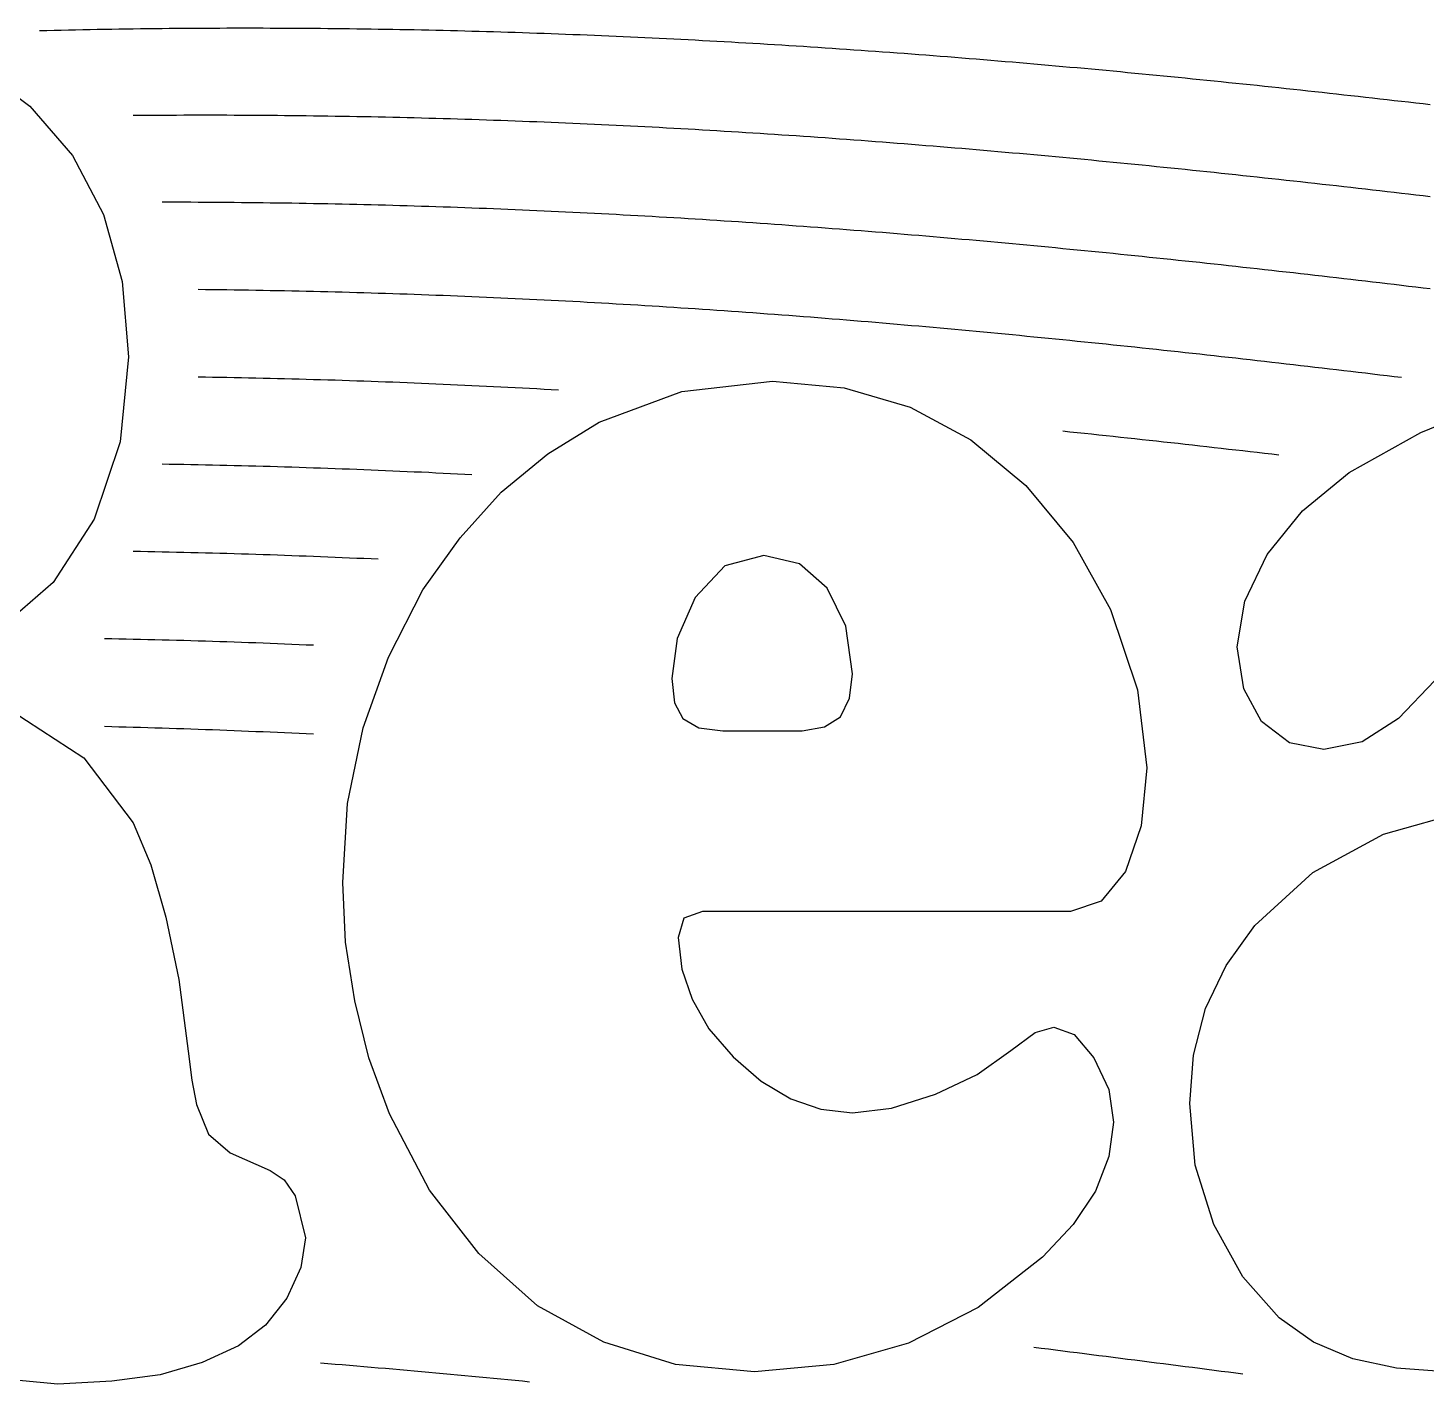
# Model space of a CAD drawing. Header units: millimetres. Extents: x 7 to 193, y 7 to 313.
# Drawn here: x 47.19 to 92.21, y 60.65 to 104.3 of the extents above; entities that cross this region are included whole.
import ezdxf

# ---------------------------------------------------------------- set-up
doc = ezdxf.new("R2010")
doc.units = ezdxf.units.MM
doc.layers.add('STUDY_GUIDES', color=7, linetype='Continuous')
doc.layers.add('STUDY_LETTER_BOUNDARY', color=7, linetype='Continuous')

msp = doc.modelspace()

# ---------------------------------------------------------------- linework, layer by layer
at = {"layer": 'STUDY_GUIDES'}
for points in [[(47.568, 104.2169), (47.8, 104.2225), (48.032, 104.228), (48.264, 104.2333), (48.496, 104.2384), (48.728, 104.2432), (48.96, 104.2479), (49.192, 104.2524), (49.424, 104.2567), (49.656, 104.2607), (49.888, 104.2646), (50.12, 104.2683), (50.352, 104.2718), (50.584, 104.275), (50.816, 104.2781), (51.048, 104.281), (51.28, 104.2836), (51.512, 104.2861), (51.744, 104.2884), (51.976, 104.2904), (52.208, 104.2923), (52.44, 104.294), (52.672, 104.2954), (52.904, 104.2967), (53.136, 104.2977), (53.368, 104.2986), (53.6, 104.2992), (53.832, 104.2997), (54.064, 104.2999), (54.296, 104.3), (54.528, 104.2998), (54.76, 104.2995), (54.992, 104.2989), (55.224, 104.2982), (55.456, 104.2972), (55.688, 104.296), (55.92, 104.2947), (56.152, 104.2931), (56.384, 104.2913), (56.616, 104.2893), (56.848, 104.2872), (57.08, 104.2848), (57.312, 104.2822), (57.544, 104.2794), (57.776, 104.2764), (58.008, 104.2733), (58.24, 104.2699), (58.472, 104.2663), (58.704, 104.2625), (58.936, 104.2585), (59.168, 104.2543), (59.4, 104.2499), (59.632, 104.2454), (59.864, 104.2406), (60.096, 104.2356), (60.328, 104.2304), (60.56, 104.225), (60.792, 104.2194), (61.024, 104.2137), (61.256, 104.2077), (61.488, 104.2015), (61.72, 104.1951), (61.952, 104.1886), (62.184, 104.1818), (62.416, 104.1748), (62.648, 104.1677), (62.88, 104.1603), (63.112, 104.1528), (63.344, 104.145), (63.576, 104.1371), (63.808, 104.1289), (64.04, 104.1206), (64.272, 104.1121), (64.504, 104.1033), (64.736, 104.0944), (64.968, 104.0853), (65.2, 104.076), (65.432, 104.0665), (65.664, 104.0568), (65.896, 104.047), (66.128, 104.0369), (66.36, 104.0266), (66.592, 104.0162), (66.824, 104.0056), (67.056, 103.9947), (67.288, 103.9837), (67.52, 103.9725), (67.752, 103.9611), (67.984, 103.9496), (68.216, 103.9378), (68.448, 103.9258), (68.68, 103.9137), (68.912, 103.9014), (69.144, 103.8889), (69.376, 103.8762), (69.608, 103.8633), (69.84, 103.8503), (70.072, 103.8371), (70.304, 103.8236), (70.536, 103.8101), (70.768, 103.7963), (71, 103.7823), (71.232, 103.7682), (71.464, 103.7539), (71.696, 103.7394), (71.928, 103.7247), (72.16, 103.7099), (72.392, 103.6949), (72.624, 103.6797), (72.856, 103.6643), (73.088, 103.6488), (73.32, 103.633), (73.552, 103.6172), (73.784, 103.6011), (74.016, 103.5849), (74.248, 103.5685), (74.48, 103.5519), (74.712, 103.5352), (74.944, 103.5183), (75.176, 103.5012), (75.408, 103.484), (75.64, 103.4666), (75.872, 103.449), (76.104, 103.4313), (76.336, 103.4134), (76.568, 103.3953), (76.8, 103.3771), (77.032, 103.3587), (77.264, 103.3402), (77.496, 103.3215), (77.728, 103.3026), (77.96, 103.2836), (78.192, 103.2644), (78.424, 103.2451), (78.656, 103.2256), (78.888, 103.206), (79.12, 103.1862), (79.352, 103.1663), (79.584, 103.1462), (79.816, 103.1259), (80.048, 103.1055), (80.28, 103.085), (80.512, 103.0643), (80.744, 103.0435), (80.976, 103.0225), (81.208, 103.0014), (81.44, 102.9801), (81.672, 102.9587), (81.904, 102.9372), (82.136, 102.9155), (82.368, 102.8936), (82.6, 102.8717), (82.832, 102.8496), (83.064, 102.8273), (83.296, 102.8049), (83.528, 102.7824), (83.76, 102.7598), (83.992, 102.737), (84.224, 102.7141), (84.456, 102.691), (84.688, 102.6678), (84.92, 102.6445), (85.152, 102.6211), (85.384, 102.5975), (85.616, 102.5739), (85.848, 102.55), (86.08, 102.5261), (86.312, 102.5021), (86.544, 102.4779), (86.776, 102.4536), (87.008, 102.4292), (87.24, 102.4046), (87.472, 102.38), (87.704, 102.3552), (87.936, 102.3303), (88.168, 102.3053), (88.4, 102.2802), (88.632, 102.255), (88.864, 102.2297), (89.096, 102.2042), (89.328, 102.1787), (89.56, 102.153), (89.792, 102.1273), (90.024, 102.1014), (90.256, 102.0754), (90.488, 102.0494), (90.72, 102.0232), (90.952, 101.9969), (91.184, 101.9705), (91.416, 101.9441), (91.648, 101.9175), (91.88, 101.8909), (92.112, 101.8641), (92.344, 101.8373)], [(50.584, 101.4904), (50.816, 101.4923), (51.048, 101.4939), (51.28, 101.4954), (51.512, 101.4967), (51.744, 101.4977), (51.976, 101.4986), (52.208, 101.4992), (52.44, 101.4997), (52.672, 101.4999), (52.904, 101.5), (53.136, 101.4998), (53.368, 101.4995), (53.6, 101.4989), (53.832, 101.4982), (54.064, 101.4972), (54.296, 101.4961), (54.528, 101.4947), (54.76, 101.4931), (54.992, 101.4914), (55.224, 101.4894), (55.456, 101.4872), (55.688, 101.4849), (55.92, 101.4823), (56.152, 101.4795), (56.384, 101.4765), (56.616, 101.4734), (56.848, 101.47), (57.08, 101.4664), (57.312, 101.4626), (57.544, 101.4587), (57.776, 101.4545), (58.008, 101.4501), (58.24, 101.4455), (58.472, 101.4407), (58.704, 101.4358), (58.936, 101.4306), (59.168, 101.4252), (59.4, 101.4196), (59.632, 101.4139), (59.864, 101.4079), (60.096, 101.4017), (60.328, 101.3953), (60.56, 101.3888), (60.792, 101.382), (61.024, 101.3751), (61.256, 101.3679), (61.488, 101.3605), (61.72, 101.353), (61.952, 101.3453), (62.184, 101.3373), (62.416, 101.3292), (62.648, 101.3209), (62.88, 101.3123), (63.112, 101.3036), (63.344, 101.2947), (63.576, 101.2856), (63.808, 101.2763), (64.04, 101.2668), (64.272, 101.2571), (64.504, 101.2473), (64.736, 101.2372), (64.968, 101.227), (65.2, 101.2165), (65.432, 101.2059), (65.664, 101.1951), (65.896, 101.1841), (66.128, 101.1729), (66.36, 101.1615), (66.592, 101.1499), (66.824, 101.1382), (67.056, 101.1262), (67.288, 101.1141), (67.52, 101.1018), (67.752, 101.0893), (67.984, 101.0766), (68.216, 101.0638), (68.448, 101.0507), (68.68, 101.0375), (68.912, 101.0241), (69.144, 101.0105), (69.376, 100.9967), (69.608, 100.9828), (69.84, 100.9686), (70.072, 100.9543), (70.304, 100.9398), (70.536, 100.9252), (70.768, 100.9103), (71, 100.8953), (71.232, 100.8801), (71.464, 100.8648), (71.696, 100.8493), (71.928, 100.8335), (72.16, 100.8177), (72.392, 100.8016), (72.624, 100.7854), (72.856, 100.769), (73.088, 100.7524), (73.32, 100.7357), (73.552, 100.7188), (73.784, 100.7017), (74.016, 100.6845), (74.248, 100.6671), (74.48, 100.6495), (74.712, 100.6318), (74.944, 100.6139), (75.176, 100.5959), (75.408, 100.5777), (75.64, 100.5593), (75.872, 100.5408), (76.104, 100.5221), (76.336, 100.5032), (76.568, 100.4842), (76.8, 100.465), (77.032, 100.4457), (77.264, 100.4262), (77.496, 100.4066), (77.728, 100.3868), (77.96, 100.3669), (78.192, 100.3468), (78.424, 100.3266), (78.656, 100.3062), (78.888, 100.2857), (79.12, 100.265), (79.352, 100.2442), (79.584, 100.2232), (79.816, 100.2021), (80.048, 100.1808), (80.28, 100.1594), (80.512, 100.1378), (80.744, 100.1162), (80.976, 100.0943), (81.208, 100.0724), (81.44, 100.0503), (81.672, 100.028), (81.904, 100.0056), (82.136, 99.9831), (82.368, 99.9605), (82.6, 99.9377), (82.832, 99.9148), (83.064, 99.8917), (83.296, 99.8686), (83.528, 99.8453), (83.76, 99.8218), (83.992, 99.7983), (84.224, 99.7746), (84.456, 99.7508), (84.688, 99.7269), (84.92, 99.7028), (85.152, 99.6786), (85.384, 99.6544), (85.616, 99.6299), (85.848, 99.6054), (86.08, 99.5808), (86.312, 99.556), (86.544, 99.5311), (86.776, 99.5061), (87.008, 99.481), (87.24, 99.4558), (87.472, 99.4305), (87.704, 99.405), (87.936, 99.3795), (88.168, 99.3538), (88.4, 99.3281), (88.632, 99.3022), (88.864, 99.2763), (89.096, 99.2502), (89.328, 99.224), (89.56, 99.1978), (89.792, 99.1714), (90.024, 99.1449), (90.256, 99.1184), (90.488, 99.0917), (90.72, 99.065), (90.952, 99.0381), (91.184, 99.0112), (91.416, 98.9842), (91.648, 98.957), (91.88, 98.9298), (92.112, 98.9025), (92.344, 98.8752)], [(51.512, 98.7), (51.744, 98.6999), (51.976, 98.6995), (52.208, 98.699), (52.44, 98.6982), (52.672, 98.6973), (52.904, 98.6961), (53.136, 98.6947), (53.368, 98.6932), (53.6, 98.6914), (53.832, 98.6895), (54.064, 98.6873), (54.296, 98.6849), (54.528, 98.6824), (54.76, 98.6796), (54.992, 98.6766), (55.224, 98.6735), (55.456, 98.6701), (55.688, 98.6665), (55.92, 98.6628), (56.152, 98.6588), (56.384, 98.6546), (56.616, 98.6502), (56.848, 98.6457), (57.08, 98.6409), (57.312, 98.6359), (57.544, 98.6307), (57.776, 98.6254), (58.008, 98.6198), (58.24, 98.614), (58.472, 98.6081), (58.704, 98.6019), (58.936, 98.5955), (59.168, 98.589), (59.4, 98.5822), (59.632, 98.5753), (59.864, 98.5681), (60.096, 98.5608), (60.328, 98.5532), (60.56, 98.5455), (60.792, 98.5376), (61.024, 98.5294), (61.256, 98.5211), (61.488, 98.5126), (61.72, 98.5039), (61.952, 98.495), (62.184, 98.4859), (62.416, 98.4766), (62.648, 98.4671), (62.88, 98.4575), (63.112, 98.4476), (63.344, 98.4375), (63.576, 98.4273), (63.808, 98.4169), (64.04, 98.4062), (64.272, 98.3954), (64.504, 98.3844), (64.736, 98.3732), (64.968, 98.3619), (65.2, 98.3503), (65.432, 98.3385), (65.664, 98.3266), (65.896, 98.3145), (66.128, 98.3022), (66.36, 98.2897), (66.592, 98.277), (66.824, 98.2642), (67.056, 98.2511), (67.288, 98.2379), (67.52, 98.2245), (67.752, 98.2109), (67.984, 98.1972), (68.216, 98.1832), (68.448, 98.1691), (68.68, 98.1548), (68.912, 98.1403), (69.144, 98.1257), (69.376, 98.1108), (69.608, 98.0958), (69.84, 98.0806), (70.072, 98.0653), (70.304, 98.0497), (70.536, 98.034), (70.768, 98.0182), (71, 98.0021), (71.232, 97.9859), (71.464, 97.9695), (71.696, 97.953), (71.928, 97.9362), (72.16, 97.9193), (72.392, 97.9023), (72.624, 97.8851), (72.856, 97.8677), (73.088, 97.8501), (73.32, 97.8324), (73.552, 97.8145), (73.784, 97.7965), (74.016, 97.7782), (74.248, 97.7599), (74.48, 97.7414), (74.712, 97.7227), (74.944, 97.7038), (75.176, 97.6848), (75.408, 97.6657), (75.64, 97.6463), (75.872, 97.6269), (76.104, 97.6072), (76.336, 97.5875), (76.568, 97.5675), (76.8, 97.5475), (77.032, 97.5272), (77.264, 97.5068), (77.496, 97.4863), (77.728, 97.4656), (77.96, 97.4448), (78.192, 97.4238), (78.424, 97.4027), (78.656, 97.3815), (78.888, 97.3601), (79.12, 97.3385), (79.352, 97.3169), (79.584, 97.295), (79.816, 97.2731), (80.048, 97.251), (80.28, 97.2287), (80.512, 97.2064), (80.744, 97.1838), (80.976, 97.1612), (81.208, 97.1384), (81.44, 97.1155), (81.672, 97.0925), (81.904, 97.0693), (82.136, 97.046), (82.368, 97.0226), (82.6, 96.999), (82.832, 96.9754), (83.064, 96.9516), (83.296, 96.9276), (83.528, 96.9036), (83.76, 96.8794), (83.992, 96.8551), (84.224, 96.8307), (84.456, 96.8062), (84.688, 96.7815), (84.92, 96.7568), (85.152, 96.7319), (85.384, 96.7069), (85.616, 96.6818), (85.848, 96.6566), (86.08, 96.6313), (86.312, 96.6058), (86.544, 96.5803), (86.776, 96.5547), (87.008, 96.5289), (87.24, 96.503), (87.472, 96.4771), (87.704, 96.451), (87.936, 96.4249), (88.168, 96.3986), (88.4, 96.3722), (88.632, 96.3458), (88.864, 96.3192), (89.096, 96.2926), (89.328, 96.2658), (89.56, 96.239), (89.792, 96.212), (90.024, 96.185), (90.256, 96.1579), (90.488, 96.1307), (90.72, 96.1034), (90.952, 96.076), (91.184, 96.0486), (91.416, 96.0211), (91.648, 95.9934), (91.88, 95.9657), (92.112, 95.9379), (92.344, 95.9101)], [(52.672, 95.8874), (52.904, 95.885), (53.136, 95.8825), (53.368, 95.8797), (53.6, 95.8767), (53.832, 95.8736), (54.064, 95.8702), (54.296, 95.8666), (54.528, 95.8629), (54.76, 95.8589), (54.992, 95.8547), (55.224, 95.8504), (55.456, 95.8458), (55.688, 95.841), (55.92, 95.8361), (56.152, 95.8309), (56.384, 95.8255), (56.616, 95.82), (56.848, 95.8142), (57.08, 95.8083), (57.312, 95.8021), (57.544, 95.7958), (57.776, 95.7892), (58.008, 95.7824), (58.24, 95.7755), (58.472, 95.7684), (58.704, 95.761), (58.936, 95.7535), (59.168, 95.7458), (59.4, 95.7378), (59.632, 95.7297), (59.864, 95.7214), (60.096, 95.7129), (60.328, 95.7042), (60.56, 95.6953), (60.792, 95.6862), (61.024, 95.6769), (61.256, 95.6674), (61.488, 95.6578), (61.72, 95.6479), (61.952, 95.6379), (62.184, 95.6276), (62.416, 95.6172), (62.648, 95.6066), (62.88, 95.5958), (63.112, 95.5848), (63.344, 95.5736), (63.576, 95.5622), (63.808, 95.5507), (64.04, 95.5389), (64.272, 95.527), (64.504, 95.5149), (64.736, 95.5026), (64.968, 95.4901), (65.2, 95.4774), (65.432, 95.4646), (65.664, 95.4515), (65.896, 95.4383), (66.128, 95.4249), (66.36, 95.4114), (66.592, 95.3976), (66.824, 95.3837), (67.056, 95.3695), (67.288, 95.3552), (67.52, 95.3408), (67.752, 95.3261), (67.984, 95.3113), (68.216, 95.2963), (68.448, 95.2811), (68.68, 95.2658), (68.912, 95.2502), (69.144, 95.2345), (69.376, 95.2187), (69.608, 95.2026), (69.84, 95.1864), (70.072, 95.17), (70.304, 95.1535), (70.536, 95.1368), (70.768, 95.1199), (71, 95.1028), (71.232, 95.0856), (71.464, 95.0682), (71.696, 95.0507), (71.928, 95.0329), (72.16, 95.0151), (72.392, 94.997), (72.624, 94.9788), (72.856, 94.9605), (73.088, 94.9419), (73.32, 94.9233), (73.552, 94.9044), (73.784, 94.8854), (74.016, 94.8663), (74.248, 94.847), (74.48, 94.8275), (74.712, 94.8079), (74.944, 94.7881), (75.176, 94.7682), (75.408, 94.7481), (75.64, 94.7279), (75.872, 94.7075), (76.104, 94.687), (76.336, 94.6663), (76.568, 94.6455), (76.8, 94.6245), (77.032, 94.6034), (77.264, 94.5822), (77.496, 94.5608), (77.728, 94.5392), (77.96, 94.5175), (78.192, 94.4957), (78.424, 94.4738), (78.656, 94.4517), (78.888, 94.4294), (79.12, 94.4071), (79.352, 94.3846), (79.584, 94.3619), (79.816, 94.3392), (80.048, 94.3162), (80.28, 94.2932), (80.512, 94.27), (80.744, 94.2468), (80.976, 94.2233), (81.208, 94.1998), (81.44, 94.1761), (81.672, 94.1523), (81.904, 94.1284), (82.136, 94.1043), (82.368, 94.0802), (82.6, 94.0559), (82.832, 94.0315), (83.064, 94.007), (83.296, 93.9823), (83.528, 93.9576), (83.76, 93.9327), (83.992, 93.9077), (84.224, 93.8826), (84.456, 93.8574), (84.688, 93.8321), (84.92, 93.8067), (85.152, 93.7811), (85.384, 93.7555), (85.616, 93.7297), (85.848, 93.7039), (86.08, 93.6779), (86.312, 93.6518), (86.544, 93.6257), (86.776, 93.5994), (87.008, 93.5731), (87.24, 93.5466), (87.472, 93.52), (87.704, 93.4934), (87.936, 93.4667), (88.168, 93.4398), (88.4, 93.4129), (88.632, 93.3859), (88.864, 93.3588), (89.096, 93.3316), (89.328, 93.3043), (89.56, 93.2769), (89.792, 93.2495), (90.024, 93.2219), (90.256, 93.1943), (90.488, 93.1666), (90.72, 93.1388), (90.952, 93.111), (91.184, 93.083), (91.416, 93.055)], [(52.672, 93.0703), (52.904, 93.0668), (53.136, 93.063), (53.368, 93.059), (53.6, 93.0549), (53.832, 93.0505), (54.064, 93.046), (54.296, 93.0412), (54.528, 93.0362), (54.76, 93.0311), (54.992, 93.0257), (55.224, 93.0202), (55.456, 93.0144), (55.688, 93.0085), (55.92, 93.0023), (56.152, 92.996), (56.384, 92.9894), (56.616, 92.9827), (56.848, 92.9757), (57.08, 92.9686), (57.312, 92.9613), (57.544, 92.9537), (57.776, 92.946), (58.008, 92.9381), (58.24, 92.93), (58.472, 92.9217), (58.704, 92.9132), (58.936, 92.9045), (59.168, 92.8956), (59.4, 92.8865), (59.632, 92.8772), (59.864, 92.8677), (60.096, 92.8581), (60.328, 92.8482), (60.56, 92.8382), (60.792, 92.828), (61.024, 92.8175), (61.256, 92.8069), (61.488, 92.7961), (61.72, 92.7851), (61.952, 92.774), (62.184, 92.7626), (62.416, 92.751), (62.648, 92.7393), (62.88, 92.7274), (63.112, 92.7153), (63.344, 92.703), (63.576, 92.6905), (63.808, 92.6778), (64.04, 92.665), (64.272, 92.652)], [(80.512, 91.3292), (80.744, 91.3051), (80.976, 91.2809), (81.208, 91.2567), (81.44, 91.2323), (81.672, 91.2077), (81.904, 91.1831), (82.136, 91.1584), (82.368, 91.1335), (82.6, 91.1085), (82.832, 91.0834), (83.064, 91.0582), (83.296, 91.0329), (83.528, 91.0075), (83.76, 90.9819), (83.992, 90.9563), (84.224, 90.9305), (84.456, 90.9047), (84.688, 90.8787), (84.92, 90.8527), (85.152, 90.8265), (85.384, 90.8003), (85.616, 90.7739), (85.848, 90.7474), (86.08, 90.7209), (86.312, 90.6942), (86.544, 90.6675), (86.776, 90.6407), (87.008, 90.6137), (87.24, 90.5867), (87.472, 90.5596)], [(51.512, 90.2669), (51.744, 90.2631), (51.976, 90.2592), (52.208, 90.255), (52.44, 90.2507), (52.672, 90.2461), (52.904, 90.2414), (53.136, 90.2364), (53.368, 90.2312), (53.6, 90.2259), (53.832, 90.2203), (54.064, 90.2146), (54.296, 90.2086), (54.528, 90.2025), (54.76, 90.1962), (54.992, 90.1896), (55.224, 90.1829), (55.456, 90.1759), (55.688, 90.1688), (55.92, 90.1615), (56.152, 90.154), (56.384, 90.1462), (56.616, 90.1383), (56.848, 90.1302), (57.08, 90.1219), (57.312, 90.1134), (57.544, 90.1047), (57.776, 90.0958), (58.008, 90.0868), (58.24, 90.0775), (58.472, 90.068), (58.704, 90.0584), (58.936, 90.0485), (59.168, 90.0385), (59.4, 90.0283), (59.632, 90.0179), (59.864, 90.0073), (60.096, 89.9965), (60.328, 89.9855), (60.56, 89.9743), (60.792, 89.963), (61.024, 89.9514), (61.256, 89.9397), (61.488, 89.9278)], [(50.584, 87.4593), (50.816, 87.4551), (51.048, 87.4508), (51.28, 87.4463), (51.512, 87.4415), (51.744, 87.4366), (51.976, 87.4314), (52.208, 87.4261), (52.44, 87.4205), (52.672, 87.4148), (52.904, 87.4088), (53.136, 87.4027), (53.368, 87.3964), (53.6, 87.3898), (53.832, 87.3831), (54.064, 87.3762), (54.296, 87.369), (54.528, 87.3617), (54.76, 87.3542), (54.992, 87.3465), (55.224, 87.3386), (55.456, 87.3305), (55.688, 87.3222), (55.92, 87.3137), (56.152, 87.305), (56.384, 87.2961), (56.616, 87.2871), (56.848, 87.2778), (57.08, 87.2683), (57.312, 87.2587), (57.544, 87.2489), (57.776, 87.2388), (58.008, 87.2286), (58.24, 87.2182), (58.472, 87.2076)], [(49.656, 84.6509), (49.888, 84.6464), (50.12, 84.6417), (50.352, 84.6367), (50.584, 84.6316), (50.816, 84.6262), (51.048, 84.6207), (51.28, 84.615), (51.512, 84.609), (51.744, 84.6029), (51.976, 84.5966), (52.208, 84.59), (52.44, 84.5833), (52.672, 84.5764), (52.904, 84.5693), (53.136, 84.562), (53.368, 84.5544), (53.6, 84.5467), (53.832, 84.5388), (54.064, 84.5307), (54.296, 84.5225), (54.528, 84.514), (54.76, 84.5053), (54.992, 84.4964), (55.224, 84.4874), (55.456, 84.4781), (55.688, 84.4686), (55.92, 84.459), (56.152, 84.4492), (56.384, 84.4391)], [(49.656, 81.8209), (49.888, 81.8151), (50.12, 81.8092), (50.352, 81.8031), (50.584, 81.7968), (50.816, 81.7902), (51.048, 81.7835), (51.28, 81.7766), (51.512, 81.7695), (51.744, 81.7622), (51.976, 81.7547), (52.208, 81.747), (52.44, 81.7391), (52.672, 81.731), (52.904, 81.7227), (53.136, 81.7142), (53.368, 81.7056), (53.6, 81.6967), (53.832, 81.6876), (54.064, 81.6784), (54.296, 81.6689), (54.528, 81.6593), (54.76, 81.6495), (54.992, 81.6395), (55.224, 81.6293), (55.456, 81.6189), (55.688, 81.6083), (55.92, 81.5975), (56.152, 81.5865), (56.384, 81.5754)], [(79.584, 61.8368), (79.816, 61.8078), (80.048, 61.7787), (80.28, 61.7496), (80.512, 61.7204), (80.744, 61.6912), (80.976, 61.6619), (81.208, 61.6325), (81.44, 61.6032), (81.672, 61.5737), (81.904, 61.5443), (82.136, 61.5148), (82.368, 61.4852), (82.6, 61.4556), (82.832, 61.426), (83.064, 61.3963), (83.296, 61.3666), (83.528, 61.3369), (83.76, 61.3071), (83.992, 61.2773), (84.224, 61.2475), (84.456, 61.2176), (84.688, 61.1878), (84.92, 61.1578), (85.152, 61.1279), (85.384, 61.0979), (85.616, 61.068), (85.848, 61.0379), (86.08, 61.0079), (86.312, 60.9779)], [(56.616, 61.3304), (56.848, 61.3116), (57.08, 61.2927), (57.312, 61.2736), (57.544, 61.2543), (57.776, 61.2349), (58.008, 61.2153), (58.24, 61.1956), (58.472, 61.1758), (58.704, 61.1557), (58.936, 61.1356), (59.168, 61.1153), (59.4, 61.0948), (59.632, 61.0742), (59.864, 61.0534), (60.096, 61.0325), (60.328, 61.0115), (60.56, 60.9903), (60.792, 60.9689), (61.024, 60.9474), (61.256, 60.9258), (61.488, 60.904), (61.72, 60.8821), (61.952, 60.8601), (62.184, 60.8379), (62.416, 60.8156), (62.648, 60.7931), (62.88, 60.7705), (63.112, 60.7478), (63.344, 60.725)]]:
    msp.add_lwpolyline(points, dxfattribs=at)
at = {"layer": 'STUDY_LETTER_BOUNDARY'}
for points in [[(45.36, 103.19), (47.25, 101.78), (48.63, 100.19), (49.62, 98.3), (50.22, 96.14), (50.43, 93.71), (50.16, 90.98), (49.32, 88.49), (48, 86.45), (46.26, 84.95)], [(92.49, 83.3), (91.32, 82.07), (90.15, 81.32), (88.92, 81.08), (87.81, 81.29), (86.91, 81.98), (86.34, 83.03), (86.13, 84.38), (86.37, 85.85), (87.09, 87.35), (88.23, 88.76), (89.73, 89.99), (92.04, 91.28), (94.41, 92.24)], [(46.68, 82.31), (48.99, 80.81), (50.58, 78.71), (51.15, 77.36), (51.63, 75.68), (52.05, 73.67), (52.35, 71.36), (52.47, 70.43), (52.62, 69.65), (53.01, 68.69), (53.7, 68.09), (54.99, 67.52), (55.44, 67.22), (55.8, 66.71), (56.13, 65.36), (55.98, 64.4), (55.53, 63.41), (54.84, 62.54), (53.97, 61.88), (52.8, 61.34), (51.45, 60.95), (49.89, 60.74), (48.15, 60.65), (45.87, 60.86)], [(92.85, 61.04), (91.26, 61.16), (89.85, 61.46), (88.59, 62), (87.48, 62.78), (86.31, 64.1), (85.38, 65.78), (84.78, 67.7), (84.6, 69.68), (84.72, 71.24), (85.11, 72.74), (85.77, 74.12), (86.7, 75.41), (88.56, 77.12), (90.84, 78.35), (93.51, 79.1)]]:
    msp.add_lwpolyline(points, dxfattribs=at)
for points in [[(80.76, 75.86), (68.91, 75.86), (68.31, 75.65), (68.13, 75.02), (68.25, 74), (68.58, 73.04), (69.12, 72.08), (69.9, 71.18), (70.8, 70.4), (71.76, 69.83), (72.72, 69.5), (73.74, 69.38), (75, 69.53), (76.41, 69.98), (77.76, 70.61), (78.84, 71.39), (79.62, 71.96), (80.22, 72.14), (80.88, 71.9), (81.51, 71.15), (81.99, 70.13), (82.14, 69.08), (81.99, 67.97), (81.57, 66.86), (80.85, 65.78), (79.86, 64.73), (77.79, 63.11), (75.54, 61.97), (73.14, 61.28), (70.59, 61.04), (68.04, 61.28), (65.73, 62), (63.6, 63.17), (61.71, 64.85), (60.12, 66.89), (58.83, 69.35), (58.17, 71.15), (57.72, 72.98), (57.42, 74.87), (57.33, 76.79), (57.48, 79.34), (57.99, 81.77), (58.8, 84.05), (59.91, 86.21), (61.11, 87.89), (62.43, 89.36), (63.93, 90.59), (65.58, 91.61), (68.25, 92.6), (71.16, 92.93), (73.47, 92.72), (75.6, 92.09), (77.55, 91.04), (79.32, 89.57), (80.85, 87.74), (82.05, 85.58), (82.92, 83), (83.22, 80.48), (83.04, 78.62), (82.53, 77.15), (81.75, 76.19), (80.76, 75.86)], [(69.57, 81.68), (72.12, 81.68), (72.84, 81.8), (73.35, 82.13), (73.65, 82.73), (73.74, 83.51), (73.53, 85.04), (72.93, 86.27), (72.03, 87.05), (70.89, 87.32), (69.63, 86.99), (68.67, 85.97), (68.1, 84.65), (67.92, 83.36), (68.01, 82.58), (68.28, 82.07), (68.79, 81.77), (69.57, 81.68)]]:
    msp.add_lwpolyline(points, close=True, dxfattribs=at)

doc.saveas('drawing.dxf')
